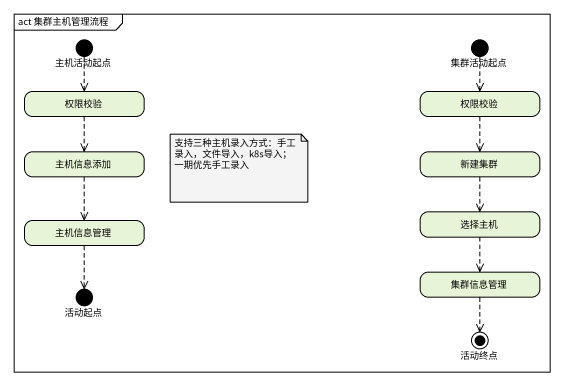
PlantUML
@startuml
mainframe act 集群主机管理流程
hide empty description
state 主机活动起点 <<start>>
state 集群活动起点 <<start>>
state 权限校验
state "权限校验" as 权限校验_2
state 主机信息添加
state 新建集群
state 选择主机
state 主机信息管理
state 活动起点 <<start>>
state 集群信息管理
state 活动终点 <<end>>
主机活动起点 -[dashed]-> 权限校验
集群活动起点 -[dashed]-> 权限校验_2
权限校验 -[dashed]-> 主机信息添加
权限校验_2 -[dashed]-> 新建集群
主机信息添加 -[dashed]-> 主机信息管理
新建集群 -[dashed]-> 选择主机
选择主机 -[dashed]-> 集群信息管理
主机信息管理 -[dashed]-> 活动起点
集群信息管理 -[dashed]-> 活动终点
note as N1
  支持三种主机录入方式：手工录入，文件导入，k8s导入；一期优先手工录入
end note
@enduml
